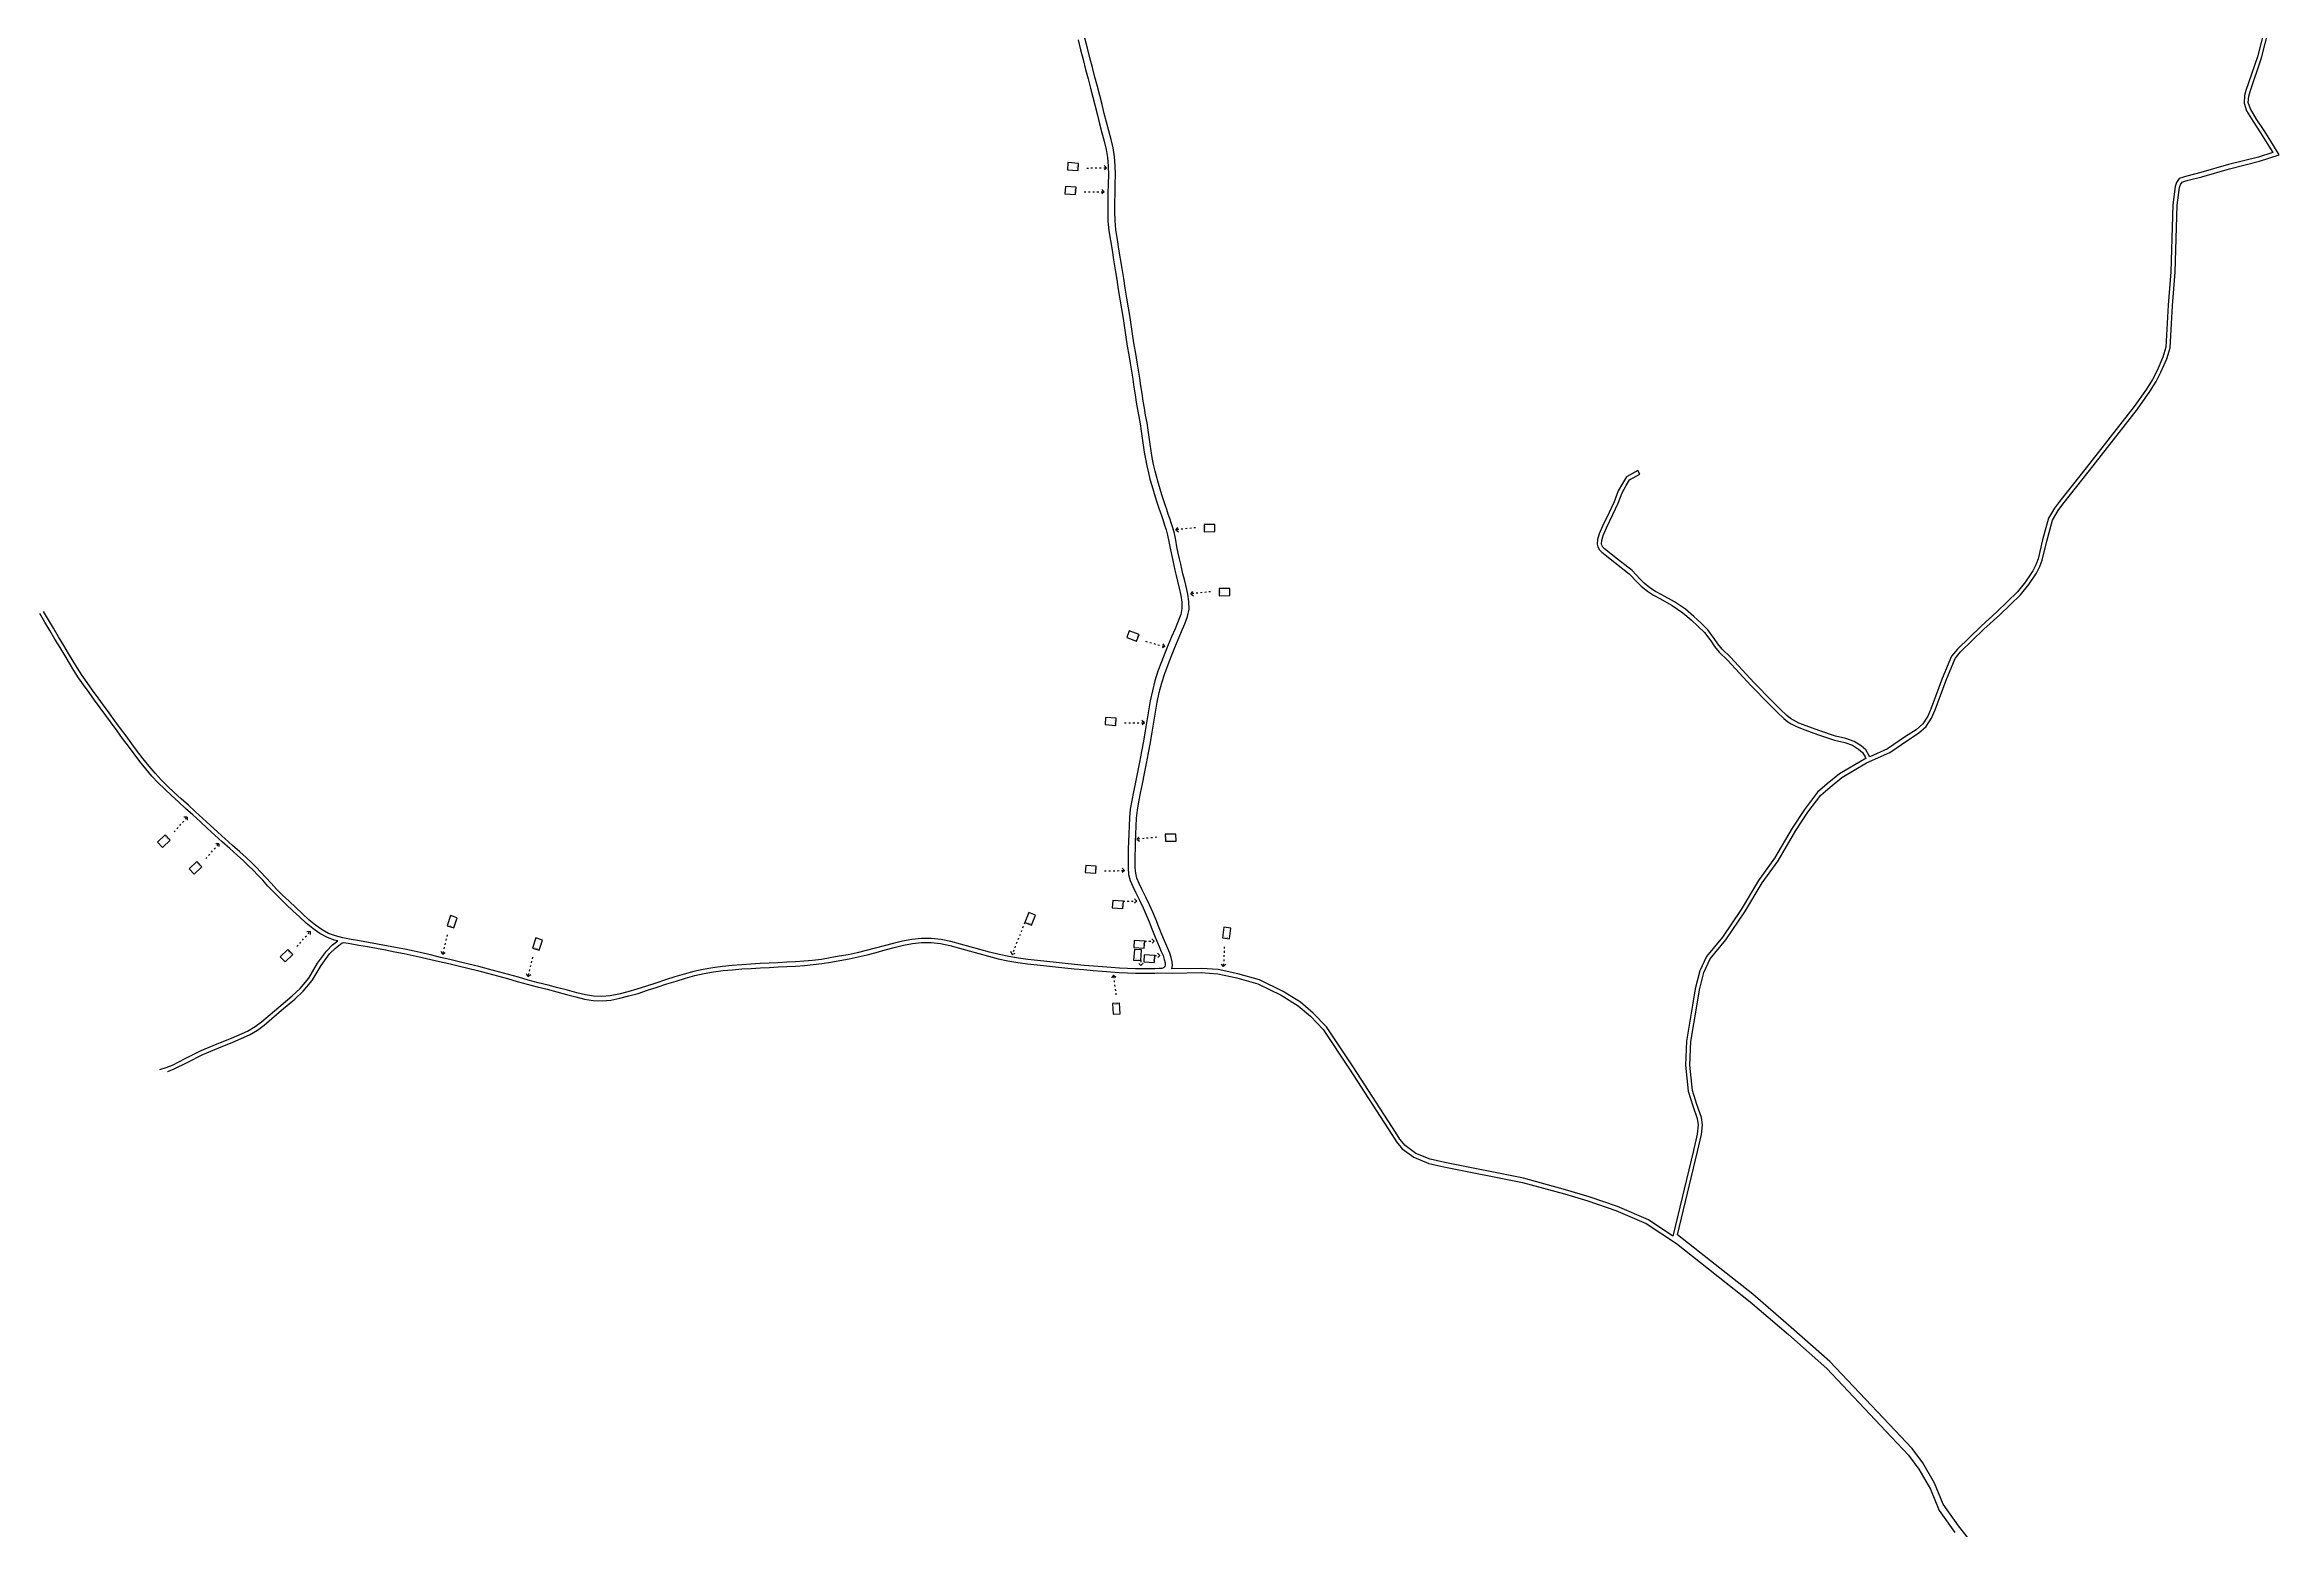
# Model space of a CAD drawing. Extents: x 714896 to 749292, y 8417558 to 8447149.
# Drawn here: x 732365 to 735520, y 8430053 to 8432150 of the extents above; entities that cross this region are included whole.
import ezdxf
from ezdxf.enums import TextEntityAlignment as Align

# ---------------------------------------------------------------- set-up
doc = ezdxf.new("R2010")
doc.units = 0
doc.header["$MEASUREMENT"] = 0
doc.linetypes.add('ACAD_ISO03W100', pattern=[30, 12, -18])
for name, color, linetype in [('LOTE', 7, 'CONTINUOUS'), ('NUM-PORTA', 7, 'CONTINUOUS'), ('QUADRA', 6, 'CONTINUOUS')]:
    doc.layers.add(name, color=color, linetype=linetype)

msp = doc.modelspace()

# ---------------------------------------------------------------- linework, layer by layer
at = {"layer": 'LOTE'}
for p, q in [((733809.6, 8431983.9), (733808.9, 8431973.9)), ((733808.9, 8431973.9), (733823.9, 8431972.9)), ((733824.6, 8431982.9), (733809.6, 8431983.9)), ((733823.9, 8431972.9), (733824.6, 8431982.9)), ((733806.1, 8431950.1), (733805.4, 8431940.1)), ((733805.4, 8431940.1), (733820.4, 8431939.1)), ((733821.1, 8431949.1), (733806.1, 8431950.1)), ((733820.4, 8431939.1), (733821.1, 8431949.1)), ((734016.9, 8431473.1), (734001.9, 8431472.9)), ((734001.9, 8431472.9), (734002.1, 8431462.9)), ((734002.1, 8431462.9), (734017.1, 8431463.1)), ((734017.1, 8431463.1), (734016.9, 8431473.1)), ((734038.1, 8431382.8), (734023.1, 8431382.5)), ((734023.1, 8431382.5), (734023.2, 8431372.5)), ((734023.2, 8431372.5), (734038.2, 8431372.8)), ((734038.2, 8431372.8), (734038.1, 8431382.8)), ((733896, 8431323), (733892.6, 8431313.7)), ((733892.6, 8431313.7), (733906.6, 8431308.5)), ((733910.1, 8431317.8), (733896, 8431323)), ((733906.6, 8431308.5), (733910.1, 8431317.8)), ((733862.9, 8431200.6), (733862.2, 8431190.6)), ((733862.2, 8431190.6), (733877.2, 8431189.5)), ((733877.9, 8431199.5), (733862.9, 8431200.6)), ((733877.2, 8431189.5), (733877.9, 8431199.5)), ((732535.3, 8431034.8), (732524.5, 8431024.4)), ((732524.5, 8431024.4), (732531.4, 8431017.2)), ((732531.4, 8431017.2), (732542.2, 8431027.6)), ((732542.2, 8431027.6), (732535.3, 8431034.8)), ((733962.1, 8431036.1), (733947.1, 8431035.9)), ((733947.1, 8431035.9), (733947.3, 8431025.9)), ((733947.3, 8431025.9), (733962.3, 8431026.1)), ((733962.3, 8431026.1), (733962.1, 8431036.1)), ((732580, 8430997.2), (732569.2, 8430986.8)), ((732576.1, 8430979.6), (732587, 8430990)), ((732587, 8430990), (732580, 8430997.2)), ((733834.8, 8430991.7), (733834.1, 8430981.7)), ((733849.7, 8430990.7), (733834.8, 8430991.7)), ((733849.1, 8430980.7), (733849.7, 8430990.7)), ((732569.2, 8430986.8), (732576.1, 8430979.6)), ((733834.1, 8430981.7), (733849.1, 8430980.7)), ((733754.4, 8430925.1), (733748.8, 8430911.2)), ((733763.7, 8430921.4), (733754.4, 8430925.1)), ((733873, 8430942.1), (733872.3, 8430932.1)), ((733872.3, 8430932.1), (733887.2, 8430931.1)), ((733887.9, 8430941.1), (733873, 8430942.1)), ((733887.2, 8430931.1), (733887.9, 8430941.1)), ((732938, 8430920.9), (732933.3, 8430906.6)), ((732933.3, 8430906.6), (732942.7, 8430903.5)), ((732947.5, 8430917.7), (732938, 8430920.9)), ((732942.7, 8430903.5), (732947.5, 8430917.7)), ((733748.8, 8430911.2), (733758.1, 8430907.4)), ((733758.1, 8430907.4), (733763.7, 8430921.4)), ((734029.6, 8430904.4), (734027.8, 8430889.6)), ((734039.6, 8430903.2), (734029.6, 8430904.4)), ((734037.7, 8430888.3), (734039.6, 8430903.2)), ((732708.6, 8430873.1), (732697.8, 8430862.7)), ((732697.8, 8430862.7), (732704.8, 8430855.5)), ((732704.8, 8430855.5), (732715.6, 8430865.9)), ((732715.6, 8430865.9), (732708.6, 8430873.1)), ((733058.5, 8430889.4), (733053.8, 8430875.2)), ((733053.8, 8430875.2), (733063.3, 8430872.1)), ((733068, 8430886.3), (733058.5, 8430889.4)), ((733063.3, 8430872.1), (733068, 8430886.3)), ((733903.5, 8430873.2), (733902.4, 8430858.2)), ((733903.2, 8430885.8), (733902.5, 8430875.8)), ((733902.5, 8430875.8), (733917.5, 8430874.8)), ((733918.1, 8430884.7), (733903.2, 8430885.8)), ((733913.5, 8430872.5), (733903.5, 8430873.2)), ((733912.4, 8430857.5), (733913.5, 8430872.5)), ((733917.4, 8430865.6), (733916.7, 8430855.6)), ((733932.4, 8430864.6), (733917.4, 8430865.6)), ((733917.5, 8430874.8), (733918.1, 8430884.7)), ((733931.7, 8430854.6), (733932.4, 8430864.6)), ((734027.8, 8430889.6), (734037.7, 8430888.3)), ((733902.4, 8430858.2), (733912.4, 8430857.5)), ((733916.7, 8430855.6), (733931.7, 8430854.6)), ((733882.7, 8430797.2), (733872.7, 8430796.7)), ((733872.7, 8430796.7), (733873.4, 8430781.7)), ((733873.4, 8430781.7), (733883.4, 8430782.2)), ((733883.4, 8430782.2), (733882.7, 8430797.2))]:
    msp.add_line(p, q, dxfattribs=at)
at = {"layer": 'LOTE', "color": 7, "linetype": 'ACAD_ISO03W100', "ltscale": 0.2}
for points in [[(733836.2, 8431976.3), (733864.3, 8431976.7)], [(733832.7, 8431942.5), (733860.8, 8431942.9)], [(733989.9, 8431468.4), (733961.9, 8431465.6)], [(734011.1, 8431378.1), (733983.1, 8431375.3)], [(733919.4, 8431308.2), (733946.5, 8431300.7)], [(733889.5, 8431192.9), (733917.6, 8431193.3)], [(732548, 8431039), (732566.6, 8431060.1)], [(732592.7, 8431001.4), (732611.3, 8431022.5)], [(733935.1, 8431031.5), (733907.1, 8431028.7)], [(733861.4, 8430984.1), (733889.5, 8430984.5)], [(733887.5, 8430941.2), (733906.9, 8430941.5)], [(732721.3, 8430877.3), (732739.9, 8430898.4)], [(732933.5, 8430893.8), (732926.9, 8430866.5)], [(733748.8, 8430911.2), (733730.8, 8430866.2)], [(733054, 8430862.4), (733047.4, 8430835.1)], [(733918.1, 8430884.7), (733931.5, 8430885)], [(733932.4, 8430864.6), (733939.5, 8430864.7)], [(734030.4, 8430877), (734029.3, 8430849)], [(733877.9, 8430809), (733874.2, 8430836.9)], [(733912.4, 8430857.5), (733912.5, 8430850.4)]]:
    msp.add_lwpolyline(points, dxfattribs=at)
at = {"layer": 'LOTE', "color": 7}
for points in [[(733864.3, 8431976.7), (733860.9, 8431979.8)], [(733864.3, 8431976.7), (733861.2, 8431973.8)], [(733860.8, 8431942.9), (733857.4, 8431946)], [(733860.8, 8431942.9), (733857.7, 8431940)], [(733961.9, 8431465.6), (733964.8, 8431468.7)], [(733961.9, 8431465.6), (733965.6, 8431462.8)], [(733983.1, 8431375.3), (733986, 8431378.4)], [(733983.1, 8431375.3), (733986.8, 8431372.4)], [(733946.5, 8431300.7), (733944.1, 8431304.7)], [(733946.5, 8431300.7), (733942.7, 8431298.8)], [(733917.6, 8431193.3), (733914.2, 8431196.5)], [(733917.6, 8431193.3), (733914.5, 8431190.4)], [(732566.6, 8431060.1), (732561.9, 8431059.7)], [(732566.6, 8431060.1), (732566.6, 8431055.9)], [(732611.3, 8431022.5), (732606.7, 8431022.1)], [(732611.3, 8431022.5), (732611.3, 8431018.3)], [(733907.1, 8431028.7), (733910, 8431031.8)], [(733907.1, 8431028.7), (733910.8, 8431025.8)], [(733889.5, 8430984.5), (733886.1, 8430987.7)], [(733889.5, 8430984.5), (733886.4, 8430981.6)], [(733906.9, 8430941.5), (733903.5, 8430944.6)], [(733906.9, 8430941.5), (733903.8, 8430938.6)], [(732739.9, 8430898.4), (732735.3, 8430898)], [(732739.9, 8430898.4), (732739.9, 8430894.1)], [(732926.9, 8430866.5), (732924.9, 8430870.2)], [(732926.9, 8430866.5), (732930.8, 8430869)], [(733730.8, 8430866.2), (733729.3, 8430870.2)], [(733730.8, 8430866.2), (733735, 8430868.1)], [(733931.5, 8430885), (733928.1, 8430888.1)], [(733931.5, 8430885), (733928.4, 8430882.1)], [(733939.5, 8430864.7), (733936.1, 8430867.8)], [(733939.5, 8430864.7), (733936.4, 8430861.8)], [(733047.4, 8430835.1), (733045.4, 8430838.8)], [(733047.4, 8430835.1), (733051.3, 8430837.6)], [(733874.2, 8430836.9), (733871.4, 8430833.1)], [(733874.2, 8430836.9), (733877.4, 8430834.1)], [(733912.5, 8430850.4), (733909.6, 8430853.5)], [(733912.5, 8430850.4), (733915.7, 8430853.8)], [(734029.3, 8430849), (734026.6, 8430852.3)], [(734029.3, 8430849), (734032.6, 8430852.2)]]:
    msp.add_lwpolyline(points, dxfattribs=at)
at = {"layer": 'QUADRA'}
for points in [[(735504.8, 8432196), (735488.7, 8432133.4), (735472.6, 8432085.9), (735470.6, 8432078.7), (735469.8, 8432067.8), (735473.3, 8432057.2), (735482.5, 8432042.2), (735493.3, 8432026), (735504.7, 8432007.3), (735510.4, 8431998.1), (735490.2, 8431991.6), (735447.7, 8431981.1), (735408.7, 8431969.9), (735389.2, 8431964.9), (735384.5, 8431963.5), (735378.5, 8431961.3), (735374.7, 8431955.8), (735372.7, 8431950.3), (735369.5, 8431924.3), (735366.7, 8431829.7), (735362.9, 8431782.7), (735359.5, 8431723.5), (735355.3, 8431709.2), (735347, 8431690.6), (735340.8, 8431677.8), (735332.1, 8431663.9), (735314.7, 8431639.6), (735246.9, 8431553), (735209.2, 8431505.4), (735202.5, 8431496.3), (735193.7, 8431481.8), (735185.5, 8431451.2), (735179.1, 8431424.6), (735176, 8431416.3), (735171.8, 8431407.5), (735161.2, 8431391.9), (735150, 8431378.1), (735120.9, 8431349.8), (735098.6, 8431329.7), (735065.4, 8431297.3), (735056.7, 8431287), (735043.8, 8431255.6), (735028.4, 8431213.8), (735023.5, 8431202.5), (735016.4, 8431191.7), (735006.9, 8431183.2), (734992.2, 8431173.6), (734966.8, 8431156.4), (734941.5, 8431145.1), (734940.4, 8431147.6), (734936, 8431154.9), (734929.4, 8431160.8), (734919.7, 8431166.9), (734907.9, 8431171), (734893.2, 8431174.3), (734869.6, 8431182.4), (734851.8, 8431188.9), (734841.4, 8431192.7), (734833.8, 8431196.8), (734829.5, 8431199.3), (734824.4, 8431203.5), (734815.4, 8431212.1), (734803.3, 8431224.2), (734778.3, 8431249.6), (734745, 8431285.9), (734733.4, 8431297.1), (734727, 8431304.4), (734722, 8431312.1), (734712.9, 8431324.6), (734703.7, 8431333.7), (734693.4, 8431343.2), (734681.2, 8431353.4), (734665.8, 8431363.8), (734648, 8431373.7), (734639.3, 8431378.5), (734631.2, 8431383.8), (734622.9, 8431390.3), (734617.5, 8431395.8), (734606, 8431407.9), (734585.6, 8431424.3), (734567.3, 8431438.6), (734564.7, 8431441), (734563.2, 8431443.7), (734562.9, 8431445.6), (734563.2, 8431450.7), (734565.2, 8431457.7), (734569.8, 8431468.4), (734578.9, 8431487.2), (734586.4, 8431503), (734591.9, 8431518), (734597.6, 8431528.1), (734602.3, 8431536.1), (734616.9, 8431544.1), (734614, 8431549.3), (734598, 8431540.5), (734592.4, 8431531.1), (734586.5, 8431520.5), (734580.8, 8431505.3), (734573.5, 8431489.8), (734564.3, 8431470.9), (734559.6, 8431459.7), (734557.3, 8431451.8), (734556.8, 8431445.3), (734557.5, 8431441.7), (734559.9, 8431437.2), (734563.5, 8431434), (734581.9, 8431419.6), (734601.9, 8431403.5), (734613.2, 8431391.7), (734618.8, 8431385.9), (734627.7, 8431378.9), (734636.2, 8431373.4), (734645.1, 8431368.4), (734662.7, 8431358.7), (734677.6, 8431348.6), (734689.4, 8431338.7), (734699.5, 8431329.3), (734708.3, 8431320.7), (734717, 8431308.7), (734722.2, 8431300.7), (734729, 8431293), (734740.7, 8431281.7), (734773.9, 8431245.5), (734799, 8431220), (734811.2, 8431207.9), (734820.4, 8431199), (734826.1, 8431194.4), (734830.8, 8431191.6), (734839, 8431187.2), (734849.7, 8431183.3), (734867.6, 8431176.8), (734891.6, 8431168.5), (734906.3, 8431165.2), (734917.1, 8431161.5), (734925.8, 8431156), (734931.3, 8431151), (734935, 8431144.9), (734936, 8431142.6), (734934.2, 8431141.8), (734898.8, 8431121), (734881.6, 8431107), (734867.9, 8431095.3), (734849.2, 8431070.6), (734831.9, 8431044.4), (734807, 8431001.8), (734784.6, 8430970.7), (734760.2, 8430929.7), (734733.6, 8430890.4), (734711.2, 8430863), (734701.5, 8430842.8), (734695.1, 8430817.4), (734691.2, 8430794.3), (734683, 8430743.9), (734681.5, 8430709.8), (734685.4, 8430673), (734691.8, 8430652.4), (734698.1, 8430634.5), (734699.4, 8430625.5), (734698.1, 8430612.6), (734692.7, 8430589.2), (734663.7, 8430468.4), (734629, 8430491.4), (734585.3, 8430510.2), (734545.4, 8430523.9), (734512, 8430533.8), (734452.9, 8430550.2), (734341.7, 8430572.3), (734320.9, 8430576.9), (734300.8, 8430585.1), (734285.7, 8430596.3), (734278.2, 8430605.3), (734271.9, 8430615.2), (734212.1, 8430707.5), (734174.8, 8430764), (734156, 8430783.4), (734138, 8430798.7), (734113.5, 8430813.7), (734080, 8430830.2), (734049.4, 8430838.9), (734021.9, 8430844.9), (733998, 8430846.4), (733956.3, 8430845.6), (733957.1, 8430850.4), (733956.7, 8430855.8), (733955.4, 8430861.7), (733953.3, 8430867.8), (733950.8, 8430874.3), (733947.7, 8430881.3), (733944.4, 8430888.7), (733941.2, 8430896.8), (733937.5, 8430905.9), (733933.6, 8430915.8), (733929.4, 8430925.9), (733924.7, 8430936.2), (733919.8, 8430946.8), (733914.7, 8430957.3), (733910.3, 8430966.3), (733907.1, 8430973.8), (733905.3, 8430980.9), (733904.6, 8430988.6), (733904.5, 8430996.9), (733904.7, 8431005.7), (733904.9, 8431015.1), (733905.2, 8431025.2), (733905.5, 8431036), (733905.9, 8431047.2), (733906.5, 8431058.6), (733907.7, 8431069.8), (733909.6, 8431081.4), (733912.2, 8431093.9), (733915, 8431107.2), (733917.9, 8431121.4), (733920.7, 8431135.8), (733923.3, 8431150.6), (733926.1, 8431165.5), (733928.5, 8431180.1), (733930.8, 8431194.1), (733933.1, 8431208.1), (733935.6, 8431222.1), (733938.6, 8431235.9), (733942, 8431249.5), (733946.3, 8431262.8), (733951.1, 8431275.5), (733955.9, 8431287.6), (733960.5, 8431299.3), (733965.1, 8431310.7), (733970, 8431322), (733974.8, 8431332.9), (733978.6, 8431343.2), (733980.6, 8431353.7), (733980.4, 8431364.3), (733978.8, 8431374.9), (733976.4, 8431385.6), (733974, 8431395.4), (733972.1, 8431403.6), (733970.5, 8431410.5), (733969.1, 8431417.3), (733967.3, 8431424.7), (733965.5, 8431432.7), (733963.6, 8431441.6), (733961.8, 8431451.1), (733959.9, 8431460.4), (733957.8, 8431468.3), (733955.6, 8431475.3), (733953.5, 8431481.6), (733951.4, 8431487.7), (733949.3, 8431494.1), (733946.9, 8431500.9), (733944.6, 8431507.9), (733942.4, 8431515.1), (733940, 8431522.8), (733937.5, 8431531), (733935.2, 8431539.4), (733932.9, 8431548.5), (733930.7, 8431557.9), (733928.8, 8431567.5), (733927.1, 8431576.9), (733925.7, 8431586.5), (733924.4, 8431596.2), (733923.1, 8431606.4), (733921.4, 8431616.8), (733919.4, 8431627.2), (733917.7, 8431637.3), (733916.1, 8431647.3), (733914.5, 8431657.8), (733912.7, 8431668.6), (733911.1, 8431679.6), (733909.4, 8431690.8), (733907.4, 8431702.4), (733905.4, 8431714.3), (733903.4, 8431726.5), (733901.4, 8431739.1), (733899.5, 8431752.1), (733897.5, 8431765.4), (733895.2, 8431779.1), (733893, 8431792.8), (733890.7, 8431806.6), (733888.4, 8431820.5), (733886.1, 8431834.4), (733883.9, 8431848.1), (733881.7, 8431861.8), (733879.5, 8431875.5), (733877.5, 8431889.1), (733876.2, 8431902), (733875.8, 8431914.8), (733875.9, 8431927.7), (733876.2, 8431940.7), (733876.5, 8431953.7), (733876.8, 8431966.7), (733876.5, 8431979.6), (733875.4, 8431992.3), (733873.4, 8432004.6), (733870.5, 8432016.6), (733867.2, 8432028.6), (733864.1, 8432041), (733861, 8432053.4), (733857.9, 8432066), (733854.7, 8432078.6), (733851.3, 8432091.5), (733847.8, 8432104.7), (733844.2, 8432118.1), (733840.7, 8432131.8), (733837.1, 8432145.7), (733833.5, 8432159.6)], [(735134.1, 8429974.4), (735066.6, 8430059.6), (735045.3, 8430089.9), (735032.9, 8430119.5), (735016.4, 8430148.3), (735001.3, 8430168.8), (734969, 8430203), (734885.3, 8430291.4), (734830.8, 8430339.6), (734776.7, 8430386.3), (734670.3, 8430470.2), (734698.6, 8430587.8), (734704, 8430611.7), (734705.5, 8430625.6), (734704, 8430636), (734697.5, 8430654.3), (734691.3, 8430674.2), (734687.6, 8430710), (734689, 8430743.3), (734697.2, 8430793.3), (734701, 8430816.2), (734707.2, 8430840.7), (734716.3, 8430859.8), (734738.4, 8430886.8), (734765.3, 8430926.5), (734789.6, 8430967.4), (734812, 8430998.5), (734837, 8431041.3), (734854.1, 8431067.2), (734872.3, 8431091.2), (734885.4, 8431102.4), (734902.2, 8431116.1), (734937, 8431136.5), (734969.7, 8431151.1), (734995.5, 8431168.6), (735010.5, 8431178.4), (735021, 8431187.8), (735028.8, 8431199.6), (735034, 8431211.5), (735049.4, 8431253.4), (735061.9, 8431283.8), (735069.8, 8431293.2), (735102.7, 8431325.3), (735125, 8431345.4), (735154.4, 8431374), (735166, 8431388.3), (735177, 8431404.5), (735181.6, 8431413.9), (735184.8, 8431422.8), (735191.3, 8431449.7), (735199.3, 8431479.4), (735207.5, 8431493), (735214, 8431501.7), (735251.6, 8431549.3), (735319.5, 8431636), (735337.1, 8431660.6), (735346, 8431674.9), (735352.4, 8431688.1), (735361, 8431707.1), (735365.5, 8431722.5), (735368.9, 8431782.3), (735372.7, 8431829.3), (735375.5, 8431923.9), (735378.6, 8431948.9), (735380.1, 8431953), (735382.3, 8431956.3), (735386.3, 8431957.8), (735390.8, 8431959.1), (735410.3, 8431964.1), (735449.2, 8431975.3), (735491.9, 8431985.8), (735519.6, 8431994.8), (735509.8, 8432010.4), (735498.4, 8432029.2), (735487.5, 8432045.4), (735478.8, 8432059.8), (735475.9, 8432068.6), (735476.5, 8432077.6), (735478.3, 8432084.1), (735494.4, 8432131.7), (735510.6, 8432194.3)], [(733823.9, 8432157.1), (733827.4, 8432143.2), (733831, 8432129.3), (733834.6, 8432115.6), (733838.2, 8432102.1), (733841.7, 8432089), (733845, 8432076.1), (733848.2, 8432063.5), (733851.3, 8432051), (733854.4, 8432038.5), (733857.6, 8432026.1), (733860.8, 8432014.1), (733863.6, 8432002.6), (733865.5, 8431991), (733866.6, 8431979.1), (733866.8, 8431966.8), (733866.5, 8431953.9), (733866.2, 8431940.9), (733865.9, 8431927.8), (733865.8, 8431914.7), (733866.2, 8431901.3), (733867.5, 8431887.8), (733869.6, 8431874), (733871.9, 8431860.2), (733874.1, 8431846.5), (733876.3, 8431832.8), (733878.5, 8431818.8), (733880.8, 8431805), (733883.1, 8431791.2), (733885.4, 8431777.4), (733887.6, 8431763.9), (733889.6, 8431750.6), (733891.5, 8431737.6), (733893.5, 8431724.9), (733895.6, 8431712.6), (733897.6, 8431700.8), (733899.5, 8431689.3), (733901.2, 8431678.1), (733902.9, 8431667), (733904.6, 8431656.2), (733906.2, 8431645.8), (733907.8, 8431635.6), (733909.6, 8431625.4), (733911.5, 8431615.1), (733913.2, 8431604.9), (733914.5, 8431594.9), (733915.8, 8431585.1), (733917.2, 8431575.3), (733919, 8431565.6), (733920.9, 8431555.8), (733923.2, 8431546.1), (733925.5, 8431536.9), (733927.9, 8431528.1), (733930.5, 8431519.9), (733932.8, 8431512.2), (733935.1, 8431504.8), (733937.5, 8431497.7), (733939.8, 8431490.9), (733942, 8431484.5), (733944, 8431478.5), (733946.1, 8431472.2), (733948.2, 8431465.6), (733950.1, 8431458.1), (733952, 8431449.2), (733953.8, 8431439.6), (733955.7, 8431430.5), (733957.6, 8431422.4), (733959.3, 8431415.2), (733960.7, 8431408.4), (733962.3, 8431401.3), (733964.2, 8431393.1), (733966.6, 8431383.3), (733968.9, 8431373), (733970.4, 8431363.4), (733970.6, 8431354.5), (733968.9, 8431345.9), (733965.5, 8431336.7), (733960.9, 8431326), (733955.9, 8431314.6), (733951.2, 8431303), (733946.6, 8431291.3), (733941.8, 8431279.2), (733936.8, 8431266.1), (733932.4, 8431252.2), (733928.9, 8431238.2), (733925.8, 8431224), (733923.2, 8431209.8), (733921, 8431195.7), (733918.7, 8431181.7), (733916.3, 8431167.3), (733913.5, 8431152.4), (733910.8, 8431137.7), (733908.1, 8431123.3), (733905.2, 8431109.3), (733902.4, 8431095.9), (733899.8, 8431083.3), (733897.7, 8431071.2), (733896.5, 8431059.4), (733895.9, 8431047.6), (733895.5, 8431036.3), (733895.2, 8431025.5), (733894.9, 8431015.3), (733894.7, 8431006), (733894.5, 8430996.9), (733894.6, 8430988.1), (733895.4, 8430979.2), (733897.7, 8430970.5), (733901.2, 8430962.2), (733905.7, 8430953), (733910.8, 8430942.6), (733915.7, 8430932), (733920.2, 8430922), (733924.3, 8430912), (733928.2, 8430902.2), (733931.9, 8430893), (733935.2, 8430884.8), (733938.5, 8430877.3), (733941.5, 8430870.5), (733943.9, 8430864.4), (733945.7, 8430859), (733946.8, 8430854.3), (733947, 8430850.9), (733946.7, 8430849.1), (733946.1, 8430848.1), (733944.7, 8430847.2), (733942.3, 8430846.5), (733938.4, 8430846.1), (733932.4, 8430845.8), (733924.7, 8430845.9), (733915.5, 8430845.9), (733905, 8430845.9), (733893.9, 8430846.2), (733882.4, 8430846.6), (733870.8, 8430847.6), (733858.5, 8430848.6), (733845.6, 8430849.6), (733832.5, 8430850.7), (733819.1, 8430851.9), (733805.9, 8430853.2), (733792.9, 8430854.7), (733779.9, 8430856), (733766.7, 8430857.4), (733753.2, 8430859), (733739.7, 8430860.7), (733726.1, 8430863), (733712.6, 8430866), (733699, 8430869.4), (733685.4, 8430873.1), (733671.8, 8430876.9), (733658.2, 8430880.7), (733644.6, 8430884.5), (733630.7, 8430887.4), (733616.7, 8430888.8), (733602.9, 8430888.8), (733589.3, 8430887.4), (733576.1, 8430884.8), (733563, 8430881.5), (733550.1, 8430878.2), (733537.4, 8430874.8), (733524.7, 8430871.6), (733512.1, 8430868.5), (733499.5, 8430865.8), (733486.8, 8430863.5), (733474.2, 8430861.3), (733461.6, 8430859.2), (733449.3, 8430857.6), (733437.1, 8430856.4), (733425, 8430855.6), (733412.7, 8430855.1), (733400.4, 8430854.4), (733388, 8430853.8), (733375.3, 8430853.2), (733362.3, 8430852.5), (733349.2, 8430851.6), (733335.8, 8430850.6), (733322.3, 8430849.3), (733308.6, 8430847.4), (733295, 8430845), (733281.4, 8430842.2), (733268, 8430838.5), (733254.7, 8430834.4), (733241.4, 8430830.1), (733228, 8430825.7), (733214.6, 8430821.2), (733201.3, 8430817), (733188.5, 8430813.3), (733175.8, 8430810.2), (733163.7, 8430807.7), (733151.8, 8430806.7), (733140.2, 8430807.3), (733128.5, 8430809.1), (733116.5, 8430812.1), (733103.4, 8430815.6), (733089.8, 8430819.2), (733075.9, 8430822.8), (733062, 8430826.2), (733048, 8430829.9), (733034, 8430833.9), (733020, 8430837.8), (733006, 8430841.6), (732991.8, 8430845.5), (732977.9, 8430849.2), (732964, 8430852.6), (732950.3, 8430855.9), (732937, 8430859), (732924.1, 8430862), (732911.8, 8430864.9), (732899.6, 8430867.9), (732886.8, 8430870.7), (732873.7, 8430873.4), (732860.6, 8430875.9), (732847.6, 8430878.3), (732834.9, 8430880.7), (732822.2, 8430883), (732809.7, 8430885.2), (732797.7, 8430887.3), (732786.3, 8430889.4), (732775.6, 8430892.2), (732766, 8430895.9), (732756.8, 8430901), (732747.6, 8430907.5), (732738.3, 8430915), (732729.1, 8430923.4), (732719.8, 8430932.2), (732710.5, 8430941.2), (732701.2, 8430950), (732692.6, 8430958.5), (732684.8, 8430966.8), (732677.4, 8430974.8), (732670.4, 8430982.3), (732663.9, 8430989.1), (732657.3, 8430995.7), (732649.9, 8431002.8), (732640.8, 8431010.9), (732630.6, 8431019.9), (732620, 8431029.4), (732609.5, 8431038.9), (732599, 8431048.4), (732588.6, 8431058), (732578.4, 8431067.4), (732568.2, 8431076.7), (732558.1, 8431085.9), (732548.2, 8431094.9), (732538.8, 8431103.8), (732529.7, 8431112.6), (732521.1, 8431121.9), (732512.7, 8431131.8), (732504.4, 8431142.2), (732496.2, 8431152.8), (732488.2, 8431163.6), (732480.2, 8431174.5), (732472.2, 8431185.2), (732464.3, 8431196.1), (732456.5, 8431207), (732448.5, 8431217.8), (732440.6, 8431228.6), (732432.7, 8431239.3), (732425.2, 8431249.9), (732418.2, 8431260.1), (732411.7, 8431270.1), (732405.5, 8431280.2), (732399.1, 8431290.9), (732392.2, 8431302.4), (732385, 8431314.5), (732377.9, 8431326.5), (732370.9, 8431338.4), (732363.8, 8431350.4)], [(732527.9, 8430703.7), (732537, 8430706.5), (732545.8, 8430710), (732563.7, 8430719.1), (732586.1, 8430730.3), (732608.8, 8430739.8), (732628.8, 8430747.7), (732651.7, 8430758), (732662.6, 8430764.3), (732671.3, 8430771), (732696, 8430791.9), (732714.6, 8430807.7), (732725.8, 8430818.2), (732738.2, 8430832.8), (732750.6, 8430853.7), (732762.9, 8430870.8), (732771.8, 8430879.7), (732779.1, 8430885.1), (732773.8, 8430886.5), (732763.5, 8430890.4), (732753.6, 8430895.9), (732743.9, 8430902.7), (732734.4, 8430910.5), (732725, 8430919), (732715.7, 8430927.8), (732706.3, 8430936.8), (732697, 8430945.7), (732688.4, 8430954.3), (732680.4, 8430962.7), (732673, 8430970.8), (732666.1, 8430978.2), (732659.6, 8430984.9), (732653.2, 8430991.4), (732645.8, 8430998.4), (732636.8, 8431006.4), (732626.6, 8431015.5), (732616, 8431024.9), (732605.4, 8431034.4), (732595, 8431044), (732584.6, 8431053.6), (732574.3, 8431063), (732564.1, 8431072.3), (732554, 8431081.5), (732544.2, 8431090.5), (732534.7, 8431099.4), (732525.4, 8431108.4), (732516.6, 8431117.9), (732508.1, 8431128), (732499.6, 8431138.5), (732491.5, 8431149.2), (732483.4, 8431160), (732475.3, 8431170.9), (732467.4, 8431181.6), (732459.5, 8431192.6), (732451.6, 8431203.4), (732443.7, 8431214.3), (732435.7, 8431225.1), (732427.9, 8431235.8), (732420.3, 8431246.5), (732413.2, 8431256.8), (732406.6, 8431266.9), (732400.4, 8431277.1), (732394, 8431287.8), (732387.1, 8431299.3), (732379.8, 8431311.4), (732372.7, 8431323.4), (732365.7, 8431335.3), (732358.6, 8431347.4)], [(732539, 8430700.8), (732548.3, 8430704.5), (732566.4, 8430713.7), (732588.6, 8430724.9), (732611, 8430734.2), (732631.1, 8430742.2), (732654.4, 8430752.7), (732665.9, 8430759.3), (732675, 8430766.3), (732699.8, 8430787.3), (732718.6, 8430803.2), (732730.1, 8430814.1), (732743.1, 8430829.3), (732755.6, 8430850.5), (732767.5, 8430866.9), (732775.7, 8430875.1), (732785.4, 8430882.3), (732787.4, 8430883.1), (732787.4, 8430883.1), (732796.7, 8430881.4), (732808.7, 8430879.2), (732821.1, 8430877.1), (732833.8, 8430874.8), (732846.5, 8430872.4), (732859.5, 8430870), (732872.5, 8430867.5), (732885.5, 8430864.8), (732898.2, 8430862), (732910.4, 8430859.1), (732922.7, 8430856.2), (732935.6, 8430853.2), (732948.9, 8430850.1), (732962.6, 8430846.8), (732976.4, 8430843.4), (732990.3, 8430839.7), (733004.4, 8430835.8), (733018.4, 8430832), (733032.4, 8430828.1), (733046.4, 8430824.2), (733060.5, 8430820.4), (733074.4, 8430816.9), (733088.3, 8430813.4), (733101.8, 8430809.8), (733115, 8430806.3), (733127.4, 8430803.2), (733139.5, 8430801.3), (733152, 8430800.7), (733164.6, 8430801.8), (733177.1, 8430804.3), (733190, 8430807.5), (733203.1, 8430811.2), (733216.4, 8430815.5), (733229.9, 8430820), (733243.3, 8430824.4), (733256.5, 8430828.6), (733269.7, 8430832.7), (733282.8, 8430836.4), (733296.1, 8430839.1), (733309.6, 8430841.5), (733323, 8430843.4), (733336.3, 8430844.6), (733349.6, 8430845.6), (733362.7, 8430846.5), (733375.6, 8430847.2), (733388.3, 8430847.8), (733400.7, 8430848.4), (733413, 8430849.1), (733425.3, 8430849.6), (733437.6, 8430850.4), (733450, 8430851.7), (733462.5, 8430853.3), (733475.1, 8430855.3), (733487.9, 8430857.6), (733500.7, 8430859.9), (733513.4, 8430862.6), (733526.1, 8430865.8), (733538.9, 8430869), (733551.6, 8430872.4), (733564.5, 8430875.7), (733577.4, 8430879), (733590.2, 8430881.5), (733603.2, 8430882.8), (733616.4, 8430882.8), (733629.8, 8430881.5), (733643.2, 8430878.7), (733656.6, 8430875), (733670.1, 8430871.1), (733683.8, 8430867.3), (733697.5, 8430863.6), (733711.2, 8430860.1), (733725, 8430857.1), (733738.8, 8430854.8), (733752.5, 8430853), (733766.1, 8430851.5), (733779.2, 8430850), (733792.3, 8430848.7), (733805.3, 8430847.3), (733818.6, 8430846), (733832, 8430844.7), (733845.1, 8430843.6), (733858, 8430842.6), (733870.3, 8430841.6), (733882, 8430840.6), (733893.7, 8430840.2), (733905, 8430839.9), (733915.5, 8430839.9), (733924.6, 8430839.9), (733932.5, 8430839.8), (733936.2, 8430840), (733957.9, 8430839.7), (733997.9, 8430840.4), (734021.1, 8430838.9), (734047.9, 8430833.1), (734077.8, 8430824.6), (734110.6, 8430808.5), (734134.5, 8430793.8), (734151.9, 8430779), (734170.1, 8430760.3), (734207.1, 8430704.2), (734266.9, 8430612), (734273.3, 8430601.7), (734281.6, 8430591.9), (734297.9, 8430579.8), (734319.1, 8430571.1), (734340.5, 8430566.4), (734451.5, 8430544.4), (734510.4, 8430528), (734543.6, 8430518.2), (734583.2, 8430504.6), (734626.1, 8430486.1), (734668.5, 8430458.1), (734772.5, 8430375.9), (734826.6, 8430329.4), (734880.8, 8430281.4), (734964.3, 8430193.1), (734996.4, 8430159.3), (735011, 8430139.3), (735027.3, 8430111.1), (735039.7, 8430081.3), (735061.4, 8430050.3)]]:
    msp.add_lwpolyline(points, dxfattribs=at)

# ---------------------------------------------------------------- texts
at = {"layer": 'NUM-PORTA'}
for rotation, p in [(86.0412, (733823.7, 8431978.1)), (86.0412, (733820.2, 8431944.3)), (270.9612, (734002.5, 8431467.7)), (270.9612, (734023.7, 8431377.4)), (69.7058, (733907.9, 8431313.5)), (86.0412, (733877, 8431194.7)), (133.9038, (732538.3, 8431030.9)), (270.9612, (733947.7, 8431030.7)), (133.9038, (732583, 8430993.3)), (86.0412, (733848.9, 8430985.9)), (86.0412, (733887.1, 8430936.3)), (341.6859, (732938.3, 8430905.5)), (338.1182, (733753.8, 8430909.7)), (133.9038, (732711.6, 8430869.2)), (341.6859, (733058.9, 8430874.1)), (86.0412, (733917.3, 8430880)), (86.0412, (733931.5, 8430859.8)), (352.8183, (734033, 8430889.4)), (355.9879, (733907.6, 8430858.4)), (182.7278, (733877.5, 8430796.4))]:
    msp.add_text('CASA', height=1.5, rotation=rotation, dxfattribs=at).set_placement(p, align=Align.CENTER)

doc.saveas('drawing.dxf')
